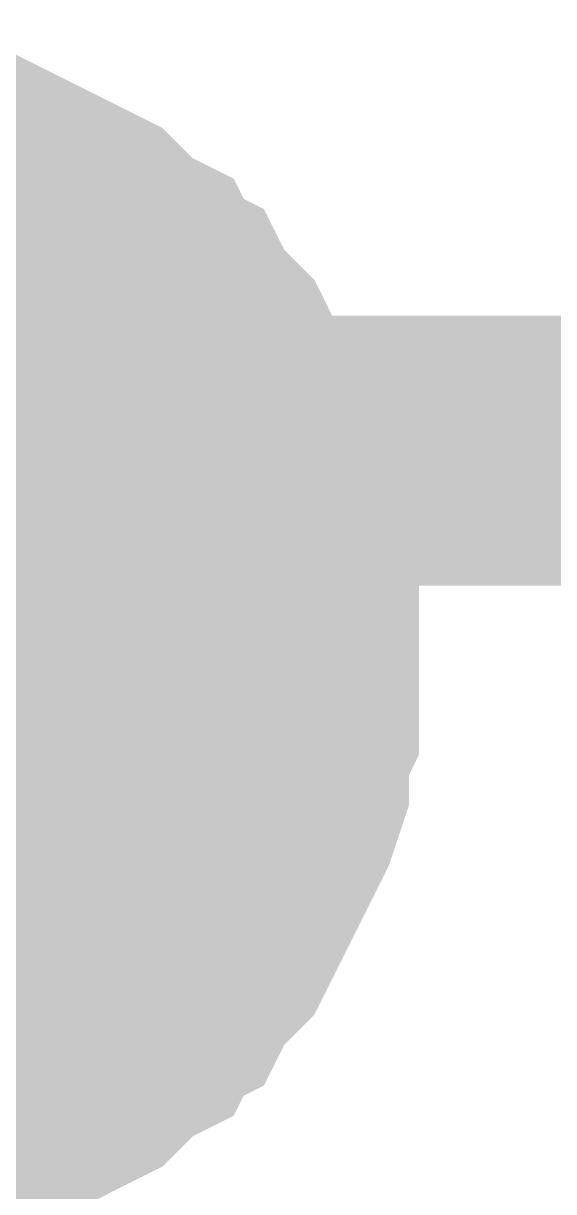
# Model space of a CAD drawing. Header units: millimetres. Extents: x 0 to 800, y 0 to 567.
# Drawn here: x 189.398 to 189.987, y 518.593 to 519.891 of the extents above; entities that cross this region are included whole.
import ezdxf

# ---------------------------------------------------------------- set-up
doc = ezdxf.new("R2010")
doc.units = ezdxf.units.MM
doc.layers.add('Sheet', color=255, linetype='Continuous')

msp = doc.modelspace()

# ---------------------------------------------------------------- linework, layer by layer
at = {"layer": 'Sheet'}
for points, const_width in [([(189.2286, 519.741), (189.251, 519.7298), (189.2734, 519.7298), (189.2958, 519.7298), (189.3294, 519.7186), (189.3518, 519.7074), (189.3742, 519.6962), (189.3966, 519.685), (189.419, 519.6738), (189.4414, 519.6626), (189.4638, 519.6514), (189.475, 519.6402), (189.4974, 519.6178), (189.5198, 519.6066), (189.531, 519.5842), (189.5534, 519.573), (189.5646, 519.5506), (189.587, 519.5282), (189.5982, 519.517), (189.6094, 519.4946), (189.6206, 519.4722), (189.6318, 519.4498), (189.643, 519.4274), (189.6542, 519.405), (189.6654, 519.3826), (189.6766, 519.349), (189.6766, 519.3266), (189.6766, 519.3042), (189.6878, 519.2818), (189.6878, 519.2482), (189.6878, 519.2258)], 0.2997), ([(189.2286, 519.741), (189.251, 519.7298), (189.2734, 519.7298), (189.2958, 519.7298), (189.3294, 519.7186), (189.3518, 519.7074), (189.3742, 519.6962), (189.3966, 519.685), (189.419, 519.6738), (189.4414, 519.6626), (189.4638, 519.6514), (189.475, 519.6402), (189.4974, 519.6178), (189.5198, 519.6066), (189.531, 519.5842), (189.5534, 519.573), (189.5646, 519.5506), (189.587, 519.5282), (189.5982, 519.517), (189.6094, 519.4946), (189.6206, 519.4722), (189.6318, 519.4498), (189.643, 519.4274), (189.6542, 519.405), (189.6654, 519.3826), (189.6766, 519.349), (189.6766, 519.3266), (189.6766, 519.3042), (189.6878, 519.2818), (189.6878, 519.2482), (189.6878, 519.2258)], 0.2997), ([(189.2286, 519.741), (189.251, 519.7298), (189.2734, 519.7298), (189.2958, 519.7298), (189.3294, 519.7186), (189.3518, 519.7074), (189.3742, 519.6962), (189.3966, 519.685), (189.419, 519.6738), (189.4414, 519.6626), (189.4638, 519.6514), (189.475, 519.6402), (189.4974, 519.6178), (189.5198, 519.6066), (189.531, 519.5842), (189.5534, 519.573), (189.5646, 519.5506), (189.587, 519.5282), (189.5982, 519.517), (189.6094, 519.4946), (189.6206, 519.4722), (189.6318, 519.4498), (189.643, 519.4274), (189.6542, 519.405), (189.6654, 519.3826), (189.6766, 519.349), (189.6766, 519.3266), (189.6766, 519.3042), (189.6878, 519.2818), (189.6878, 519.2482), (189.6878, 519.2258)], 0.2997), ([(189.2286, 519.741), (189.251, 519.7298), (189.2734, 519.7298), (189.2958, 519.7298), (189.3294, 519.7186), (189.3518, 519.7074), (189.3742, 519.6962), (189.3966, 519.685), (189.419, 519.6738), (189.4414, 519.6626), (189.4638, 519.6514), (189.475, 519.6402), (189.4974, 519.6178), (189.5198, 519.6066), (189.531, 519.5842), (189.5534, 519.573), (189.5646, 519.5506), (189.587, 519.5282), (189.5982, 519.517), (189.6094, 519.4946), (189.6206, 519.4722), (189.6318, 519.4498), (189.643, 519.4274), (189.6542, 519.405), (189.6654, 519.3826), (189.6766, 519.349), (189.6766, 519.3266), (189.6766, 519.3042), (189.6878, 519.2818), (189.6878, 519.2482), (189.6878, 519.2258)], 0.2997), ([(189.2286, 519.7298), (189.251, 519.7186), (189.2846, 519.7074), (189.307, 519.6962), (189.3294, 519.685), (189.3518, 519.6738), (189.363, 519.6626), (189.3854, 519.6514), (189.4078, 519.6402), (189.4302, 519.6178), (189.4414, 519.6066), (189.4638, 519.5842), (189.475, 519.573), (189.4974, 519.5506), (189.5086, 519.5282), (189.5198, 519.517), (189.5422, 519.4946), (189.5534, 519.4722), (189.5646, 519.4498), (189.5646, 519.4274), (189.5758, 519.405), (189.587, 519.3826), (189.5982, 519.349), (189.5982, 519.3266), (189.5982, 519.3042), (189.6094, 519.2818), (189.6094, 519.2482), (189.6094, 519.2258)], 0.2997), ([(189.2286, 519.7298), (189.251, 519.7186), (189.2846, 519.7074), (189.307, 519.6962), (189.3294, 519.685), (189.3518, 519.6738), (189.363, 519.6626), (189.3854, 519.6514), (189.4078, 519.6402), (189.4302, 519.6178), (189.4414, 519.6066), (189.4638, 519.5842), (189.475, 519.573), (189.4974, 519.5506), (189.5086, 519.5282), (189.5198, 519.517), (189.5422, 519.4946), (189.5534, 519.4722), (189.5646, 519.4498), (189.5646, 519.4274), (189.5758, 519.405), (189.587, 519.3826), (189.5982, 519.349), (189.5982, 519.3266), (189.5982, 519.3042), (189.6094, 519.2818), (189.6094, 519.2482), (189.6094, 519.2258)], 0.2997), ([(189.2286, 519.7298), (189.251, 519.7186), (189.2846, 519.7074), (189.307, 519.6962), (189.3294, 519.685), (189.3518, 519.6738), (189.363, 519.6626), (189.3854, 519.6514), (189.4078, 519.6402), (189.4302, 519.6178), (189.4414, 519.6066), (189.4638, 519.5842), (189.475, 519.573), (189.4974, 519.5506), (189.5086, 519.5282), (189.5198, 519.517), (189.5422, 519.4946), (189.5534, 519.4722), (189.5646, 519.4498), (189.5646, 519.4274), (189.5758, 519.405), (189.587, 519.3826), (189.5982, 519.349), (189.5982, 519.3266), (189.5982, 519.3042), (189.6094, 519.2818), (189.6094, 519.2482), (189.6094, 519.2258)], 0.2997), ([(189.2286, 519.7298), (189.251, 519.7186), (189.2846, 519.7074), (189.307, 519.6962), (189.3294, 519.685), (189.3518, 519.6738), (189.363, 519.6626), (189.3854, 519.6514), (189.4078, 519.6402), (189.4302, 519.6178), (189.4414, 519.6066), (189.4638, 519.5842), (189.475, 519.573), (189.4974, 519.5506), (189.5086, 519.5282), (189.5198, 519.517), (189.5422, 519.4946), (189.5534, 519.4722), (189.5646, 519.4498), (189.5646, 519.4274), (189.5758, 519.405), (189.587, 519.3826), (189.5982, 519.349), (189.5982, 519.3266), (189.5982, 519.3042), (189.6094, 519.2818), (189.6094, 519.2482), (189.6094, 519.2258)], 0.2997), ([(189.2286, 519.6738), (189.251, 519.6626), (189.2734, 519.6626), (189.2958, 519.6626), (189.3294, 519.6514), (189.3518, 519.6402), (189.3742, 519.629), (189.3966, 519.629), (189.419, 519.6178), (189.4414, 519.6066), (189.4638, 519.5842), (189.475, 519.573), (189.4974, 519.5618), (189.5198, 519.5394), (189.531, 519.5282), (189.5534, 519.5058), (189.5646, 519.4946), (189.587, 519.4722), (189.5982, 519.4498), (189.6094, 519.4274), (189.6206, 519.4162), (189.6318, 519.3938), (189.643, 519.3714), (189.6542, 519.349), (189.6654, 519.3154), (189.6766, 519.293), (189.6766, 519.2706), (189.6766, 519.2482), (189.6878, 519.2258), (189.6878, 519.1922), (189.6878, 519.1698)], 0.2997), ([(189.2286, 519.6738), (189.251, 519.6626), (189.2734, 519.6626), (189.2958, 519.6626), (189.3294, 519.6514), (189.3518, 519.6402), (189.3742, 519.629), (189.3966, 519.629), (189.419, 519.6178), (189.4414, 519.6066), (189.4638, 519.5842), (189.475, 519.573), (189.4974, 519.5618), (189.5198, 519.5394), (189.531, 519.5282), (189.5534, 519.5058), (189.5646, 519.4946), (189.587, 519.4722), (189.5982, 519.4498), (189.6094, 519.4274), (189.6206, 519.4162), (189.6318, 519.3938), (189.643, 519.3714), (189.6542, 519.349), (189.6654, 519.3154), (189.6766, 519.293), (189.6766, 519.2706), (189.6766, 519.2482), (189.6878, 519.2258), (189.6878, 519.1922), (189.6878, 519.1698)], 0.2997), ([(189.2286, 519.6738), (189.251, 519.6626), (189.2734, 519.6626), (189.2958, 519.6626), (189.3294, 519.6514), (189.3518, 519.6402), (189.3742, 519.629), (189.3966, 519.629), (189.419, 519.6178), (189.4414, 519.6066), (189.4638, 519.5842), (189.475, 519.573), (189.4974, 519.5618), (189.5198, 519.5394), (189.531, 519.5282), (189.5534, 519.5058), (189.5646, 519.4946), (189.587, 519.4722), (189.5982, 519.4498), (189.6094, 519.4274), (189.6206, 519.4162), (189.6318, 519.3938), (189.643, 519.3714), (189.6542, 519.349), (189.6654, 519.3154), (189.6766, 519.293), (189.6766, 519.2706), (189.6766, 519.2482), (189.6878, 519.2258), (189.6878, 519.1922), (189.6878, 519.1698)], 0.2997), ([(189.2286, 519.6738), (189.251, 519.6626), (189.2734, 519.6626), (189.2958, 519.6626), (189.3294, 519.6514), (189.3518, 519.6402), (189.3742, 519.629), (189.3966, 519.629), (189.419, 519.6178), (189.4414, 519.6066), (189.4638, 519.5842), (189.475, 519.573), (189.4974, 519.5618), (189.5198, 519.5394), (189.531, 519.5282), (189.5534, 519.5058), (189.5646, 519.4946), (189.587, 519.4722), (189.5982, 519.4498), (189.6094, 519.4274), (189.6206, 519.4162), (189.6318, 519.3938), (189.643, 519.3714), (189.6542, 519.349), (189.6654, 519.3154), (189.6766, 519.293), (189.6766, 519.2706), (189.6766, 519.2482), (189.6878, 519.2258), (189.6878, 519.1922), (189.6878, 519.1698)], 0.2997), ([(189.3294, 519.7186), (189.3518, 519.7074), (189.3742, 519.6962), (189.3966, 519.685), (189.419, 519.6738), (189.4414, 519.6626), (189.4638, 519.6514), (189.475, 519.6402), (189.4974, 519.6178), (189.5198, 519.6066), (189.531, 519.5842), (189.5534, 519.573), (189.5646, 519.5506), (189.587, 519.5282), (189.5982, 519.517), (189.6094, 519.4946), (189.6206, 519.4722), (189.6318, 519.4498), (189.643, 519.4274), (189.6542, 519.405), (189.6654, 519.3826), (189.6766, 519.349), (189.6766, 519.3266), (189.6766, 519.3042), (189.6878, 519.2818), (189.6878, 519.2482), (189.6878, 519.2258)], 0.0991), ([(189.3294, 519.7186), (189.3518, 519.7074), (189.3742, 519.6962), (189.3966, 519.685), (189.419, 519.6738), (189.4414, 519.6626), (189.4638, 519.6514), (189.475, 519.6402), (189.4974, 519.6178), (189.5198, 519.6066), (189.531, 519.5842), (189.5534, 519.573), (189.5646, 519.5506), (189.587, 519.5282), (189.5982, 519.517), (189.6094, 519.4946), (189.6206, 519.4722), (189.6318, 519.4498), (189.643, 519.4274), (189.6542, 519.405), (189.6654, 519.3826), (189.6766, 519.349), (189.6766, 519.3266), (189.6766, 519.3042), (189.6878, 519.2818), (189.6878, 519.2482), (189.6878, 519.2258)], 0.0991), ([(189.3294, 519.7186), (189.3518, 519.7074), (189.3742, 519.6962), (189.3966, 519.685), (189.419, 519.6738), (189.4414, 519.6626), (189.4638, 519.6514), (189.475, 519.6402), (189.4974, 519.6178), (189.5198, 519.6066), (189.531, 519.5842), (189.5534, 519.573), (189.5646, 519.5506), (189.587, 519.5282), (189.5982, 519.517), (189.6094, 519.4946), (189.6206, 519.4722), (189.6318, 519.4498), (189.643, 519.4274), (189.6542, 519.405), (189.6654, 519.3826), (189.6766, 519.349), (189.6766, 519.3266), (189.6766, 519.3042), (189.6878, 519.2818), (189.6878, 519.2482), (189.6878, 519.2258)], 0.0991), ([(189.3294, 519.7186), (189.3518, 519.7074), (189.3742, 519.6962), (189.3966, 519.685), (189.419, 519.6738), (189.4414, 519.6626), (189.4638, 519.6514), (189.475, 519.6402), (189.4974, 519.6178), (189.5198, 519.6066), (189.531, 519.5842), (189.5534, 519.573), (189.5646, 519.5506), (189.587, 519.5282), (189.5982, 519.517), (189.6094, 519.4946), (189.6206, 519.4722), (189.6318, 519.4498), (189.643, 519.4274), (189.6542, 519.405), (189.6654, 519.3826), (189.6766, 519.349), (189.6766, 519.3266), (189.6766, 519.3042), (189.6878, 519.2818), (189.6878, 519.2482), (189.6878, 519.2258)], 0.0991), ([(189.3294, 519.685), (189.3518, 519.6738), (189.363, 519.6626), (189.3854, 519.6514), (189.4078, 519.6402), (189.4302, 519.6178), (189.4414, 519.6066), (189.4638, 519.5842), (189.475, 519.573), (189.4974, 519.5506), (189.5086, 519.5282), (189.5198, 519.517), (189.5422, 519.4946), (189.5534, 519.4722), (189.5646, 519.4498), (189.5646, 519.4274), (189.5758, 519.405), (189.587, 519.3826), (189.5982, 519.349), (189.5982, 519.3266), (189.5982, 519.3042), (189.6094, 519.2818), (189.6094, 519.2482), (189.6094, 519.2258)], 0.0991), ([(189.3294, 519.685), (189.3518, 519.6738), (189.363, 519.6626), (189.3854, 519.6514), (189.4078, 519.6402), (189.4302, 519.6178), (189.4414, 519.6066), (189.4638, 519.5842), (189.475, 519.573), (189.4974, 519.5506), (189.5086, 519.5282), (189.5198, 519.517), (189.5422, 519.4946), (189.5534, 519.4722), (189.5646, 519.4498), (189.5646, 519.4274), (189.5758, 519.405), (189.587, 519.3826), (189.5982, 519.349), (189.5982, 519.3266), (189.5982, 519.3042), (189.6094, 519.2818), (189.6094, 519.2482), (189.6094, 519.2258)], 0.0991), ([(189.3294, 519.685), (189.3518, 519.6738), (189.363, 519.6626), (189.3854, 519.6514), (189.4078, 519.6402), (189.4302, 519.6178), (189.4414, 519.6066), (189.4638, 519.5842), (189.475, 519.573), (189.4974, 519.5506), (189.5086, 519.5282), (189.5198, 519.517), (189.5422, 519.4946), (189.5534, 519.4722), (189.5646, 519.4498), (189.5646, 519.4274), (189.5758, 519.405), (189.587, 519.3826), (189.5982, 519.349), (189.5982, 519.3266), (189.5982, 519.3042), (189.6094, 519.2818), (189.6094, 519.2482), (189.6094, 519.2258)], 0.0991), ([(189.3294, 519.685), (189.3518, 519.6738), (189.363, 519.6626), (189.3854, 519.6514), (189.4078, 519.6402), (189.4302, 519.6178), (189.4414, 519.6066), (189.4638, 519.5842), (189.475, 519.573), (189.4974, 519.5506), (189.5086, 519.5282), (189.5198, 519.517), (189.5422, 519.4946), (189.5534, 519.4722), (189.5646, 519.4498), (189.5646, 519.4274), (189.5758, 519.405), (189.587, 519.3826), (189.5982, 519.349), (189.5982, 519.3266), (189.5982, 519.3042), (189.6094, 519.2818), (189.6094, 519.2482), (189.6094, 519.2258)], 0.0991), ([(189.3294, 519.6514), (189.3518, 519.6402), (189.3742, 519.629), (189.3966, 519.629), (189.419, 519.6178), (189.4414, 519.6066), (189.4638, 519.5842), (189.475, 519.573), (189.4974, 519.5618), (189.5198, 519.5394), (189.531, 519.5282), (189.5534, 519.5058), (189.5646, 519.4946), (189.587, 519.4722), (189.5982, 519.4498), (189.6094, 519.4274), (189.6206, 519.4162), (189.6318, 519.3938), (189.643, 519.3714), (189.6542, 519.349), (189.6654, 519.3154), (189.6766, 519.293), (189.6766, 519.2706), (189.6766, 519.2482), (189.6878, 519.2258), (189.6878, 519.1922), (189.6878, 519.1698)], 0.0991), ([(189.3294, 519.6514), (189.3518, 519.6402), (189.3742, 519.629), (189.3966, 519.629), (189.419, 519.6178), (189.4414, 519.6066), (189.4638, 519.5842), (189.475, 519.573), (189.4974, 519.5618), (189.5198, 519.5394), (189.531, 519.5282), (189.5534, 519.5058), (189.5646, 519.4946), (189.587, 519.4722), (189.5982, 519.4498), (189.6094, 519.4274), (189.6206, 519.4162), (189.6318, 519.3938), (189.643, 519.3714), (189.6542, 519.349), (189.6654, 519.3154), (189.6766, 519.293), (189.6766, 519.2706), (189.6766, 519.2482), (189.6878, 519.2258), (189.6878, 519.1922), (189.6878, 519.1698)], 0.0991), ([(189.3294, 519.6514), (189.3518, 519.6402), (189.3742, 519.629), (189.3966, 519.629), (189.419, 519.6178), (189.4414, 519.6066), (189.4638, 519.5842), (189.475, 519.573), (189.4974, 519.5618), (189.5198, 519.5394), (189.531, 519.5282), (189.5534, 519.5058), (189.5646, 519.4946), (189.587, 519.4722), (189.5982, 519.4498), (189.6094, 519.4274), (189.6206, 519.4162), (189.6318, 519.3938), (189.643, 519.3714), (189.6542, 519.349), (189.6654, 519.3154), (189.6766, 519.293), (189.6766, 519.2706), (189.6766, 519.2482), (189.6878, 519.2258), (189.6878, 519.1922), (189.6878, 519.1698)], 0.0991), ([(189.3294, 519.6514), (189.3518, 519.6402), (189.3742, 519.629), (189.3966, 519.629), (189.419, 519.6178), (189.4414, 519.6066), (189.4638, 519.5842), (189.475, 519.573), (189.4974, 519.5618), (189.5198, 519.5394), (189.531, 519.5282), (189.5534, 519.5058), (189.5646, 519.4946), (189.587, 519.4722), (189.5982, 519.4498), (189.6094, 519.4274), (189.6206, 519.4162), (189.6318, 519.3938), (189.643, 519.3714), (189.6542, 519.349), (189.6654, 519.3154), (189.6766, 519.293), (189.6766, 519.2706), (189.6766, 519.2482), (189.6878, 519.2258), (189.6878, 519.1922), (189.6878, 519.1698)], 0.0991), ([(206.3864, 519.3826), (201.9401, 519.3826), (201.9401, 519.4162), (189.1726, 519.4162), (189.1726, 519.2258), (189.1726, 519.1698)], 0.2997), ([(189.6878, 519.2258), (189.6878, 519.2034), (189.6878, 519.1698), (189.6766, 519.1474), (189.6766, 519.125), (189.6766, 519.1026), (189.6654, 519.0802), (189.6542, 519.0466), (189.643, 519.0242), (189.6318, 519.0018), (189.6206, 518.9794), (189.6094, 518.9682), (189.5982, 518.9458), (189.587, 518.9234), (189.5646, 518.901), (189.5534, 518.8898), (189.531, 518.8674), (189.5198, 518.8562), (189.4974, 518.8338), (189.475, 518.8226), (189.4638, 518.8114), (189.4414, 518.789), (189.419, 518.7778), (189.3966, 518.7666), (189.3742, 518.7666), (189.3518, 518.7554), (189.3294, 518.7442), (189.2958, 518.733), (189.2734, 518.733), (189.251, 518.733), (189.2286, 518.7218)], 0.2997), ([(189.6878, 519.2258), (189.6878, 519.2034), (189.6878, 519.1698), (189.6766, 519.1474), (189.6766, 519.125), (189.6766, 519.1026), (189.6654, 519.0802), (189.6542, 519.0466), (189.643, 519.0242), (189.6318, 519.0018), (189.6206, 518.9794), (189.6094, 518.9682), (189.5982, 518.9458), (189.587, 518.9234), (189.5646, 518.901), (189.5534, 518.8898), (189.531, 518.8674), (189.5198, 518.8562), (189.4974, 518.8338), (189.475, 518.8226), (189.4638, 518.8114), (189.4414, 518.789), (189.419, 518.7778), (189.3966, 518.7666), (189.3742, 518.7666), (189.3518, 518.7554), (189.3294, 518.7442), (189.2958, 518.733), (189.2734, 518.733), (189.251, 518.733), (189.2286, 518.7218)], 0.2997), ([(189.6094, 519.2258), (189.6094, 519.2034), (189.6094, 519.1698), (189.5982, 519.1474), (189.5982, 519.125), (189.5982, 519.1026), (189.587, 519.0802), (189.5758, 519.0466), (189.5646, 519.0242), (189.5646, 519.0018), (189.5534, 518.9794), (189.5422, 518.9682), (189.5198, 518.9458), (189.5086, 518.9234), (189.4974, 518.901), (189.475, 518.8898), (189.4638, 518.8674), (189.4414, 518.8562), (189.4302, 518.8338), (189.4078, 518.8226), (189.3854, 518.8114), (189.363, 518.789), (189.3518, 518.7778), (189.3294, 518.7666), (189.307, 518.7666), (189.2846, 518.7554), (189.251, 518.7442), (189.2286, 518.733)], 0.2997), ([(189.6094, 519.2258), (189.6094, 519.2034), (189.6094, 519.1698), (189.5982, 519.1474), (189.5982, 519.125), (189.5982, 519.1026), (189.587, 519.0802), (189.5758, 519.0466), (189.5646, 519.0242), (189.5646, 519.0018), (189.5534, 518.9794), (189.5422, 518.9682), (189.5198, 518.9458), (189.5086, 518.9234), (189.4974, 518.901), (189.475, 518.8898), (189.4638, 518.8674), (189.4414, 518.8562), (189.4302, 518.8338), (189.4078, 518.8226), (189.3854, 518.8114), (189.363, 518.789), (189.3518, 518.7778), (189.3294, 518.7666), (189.307, 518.7666), (189.2846, 518.7554), (189.251, 518.7442), (189.2286, 518.733)], 0.2997), ([(189.6878, 519.2258), (189.6878, 519.2034), (189.6878, 519.1698), (189.6766, 519.1474), (189.6766, 519.125), (189.6766, 519.1026), (189.6654, 519.0802), (189.6542, 519.0466), (189.643, 519.0242), (189.6318, 519.0018), (189.6206, 518.9794), (189.6094, 518.9682), (189.5982, 518.9458), (189.587, 518.9234), (189.5646, 518.901), (189.5534, 518.8898), (189.531, 518.8674), (189.5198, 518.8562), (189.4974, 518.8338), (189.475, 518.8226), (189.4638, 518.8114), (189.4414, 518.789), (189.419, 518.7778), (189.3966, 518.7666), (189.3742, 518.7666), (189.3518, 518.7554), (189.3294, 518.7442), (189.2958, 518.733), (189.2734, 518.733), (189.251, 518.733), (189.2286, 518.7218)], 0.2997), ([(189.6878, 519.2258), (189.6878, 519.2034), (189.6878, 519.1698), (189.6766, 519.1474), (189.6766, 519.125), (189.6766, 519.1026), (189.6654, 519.0802), (189.6542, 519.0466), (189.643, 519.0242), (189.6318, 519.0018), (189.6206, 518.9794), (189.6094, 518.9682), (189.5982, 518.9458), (189.587, 518.9234), (189.5646, 518.901), (189.5534, 518.8898), (189.531, 518.8674), (189.5198, 518.8562), (189.4974, 518.8338), (189.475, 518.8226), (189.4638, 518.8114), (189.4414, 518.789), (189.419, 518.7778), (189.3966, 518.7666), (189.3742, 518.7666), (189.3518, 518.7554), (189.3294, 518.7442), (189.2958, 518.733), (189.2734, 518.733), (189.251, 518.733), (189.2286, 518.7218)], 0.2997), ([(189.6094, 519.2258), (189.6094, 519.2034), (189.6094, 519.1698), (189.5982, 519.1474), (189.5982, 519.125), (189.5982, 519.1026), (189.587, 519.0802), (189.5758, 519.0466), (189.5646, 519.0242), (189.5646, 519.0018), (189.5534, 518.9794), (189.5422, 518.9682), (189.5198, 518.9458), (189.5086, 518.9234), (189.4974, 518.901), (189.475, 518.8898), (189.4638, 518.8674), (189.4414, 518.8562), (189.4302, 518.8338), (189.4078, 518.8226), (189.3854, 518.8114), (189.363, 518.789), (189.3518, 518.7778), (189.3294, 518.7666), (189.307, 518.7666), (189.2846, 518.7554), (189.251, 518.7442), (189.2286, 518.733)], 0.2997), ([(189.6094, 519.2258), (189.6094, 519.2034), (189.6094, 519.1698), (189.5982, 519.1474), (189.5982, 519.125), (189.5982, 519.1026), (189.587, 519.0802), (189.5758, 519.0466), (189.5646, 519.0242), (189.5646, 519.0018), (189.5534, 518.9794), (189.5422, 518.9682), (189.5198, 518.9458), (189.5086, 518.9234), (189.4974, 518.901), (189.475, 518.8898), (189.4638, 518.8674), (189.4414, 518.8562), (189.4302, 518.8338), (189.4078, 518.8226), (189.3854, 518.8114), (189.363, 518.789), (189.3518, 518.7778), (189.3294, 518.7666), (189.307, 518.7666), (189.2846, 518.7554), (189.251, 518.7442), (189.2286, 518.733)], 0.2997), ([(189.6094, 519.2258), (189.6094, 519.2258), (189.6094, 519.2258), (189.6094, 519.2258), (189.6094, 519.2258), (189.6094, 519.2258), (189.6094, 519.2258), (189.6094, 519.2258), (189.6094, 519.2258), (189.6094, 519.2258), (189.6094, 519.2258), (189.6094, 519.2258), (189.6094, 519.2258), (189.6094, 519.2258), (189.6094, 519.2258), (189.6094, 519.2258), (189.6094, 519.2258), (189.6094, 519.2258), (189.6094, 519.2258), (189.6094, 519.2258), (189.6094, 519.2258), (189.6094, 519.2258), (189.6094, 519.2258), (189.6094, 519.2258), (189.6094, 519.2258), (189.6094, 519.2258), (189.6094, 519.2258), (189.6094, 519.2258), (189.6094, 519.2258), (189.6094, 519.2258), (189.6094, 519.2258), (189.6094, 519.2258), (189.6094, 519.2258)], 0.2997), ([(189.6094, 519.2258), (189.6094, 519.2258)], 0.2997), ([(189.6094, 519.2258), (189.6094, 519.2258), (189.6094, 519.2258), (189.6094, 519.2258), (189.6094, 519.2258), (189.6094, 519.2258), (189.6094, 519.2258), (189.6094, 519.2258), (189.6094, 519.2258), (189.6094, 519.2258), (189.6094, 519.2258), (189.6094, 519.2258), (189.6094, 519.2258), (189.6094, 519.2258), (189.6094, 519.2258), (189.6094, 519.2258), (189.6094, 519.2258), (189.6094, 519.2258), (189.6094, 519.2258), (189.6094, 519.2258), (189.6094, 519.2258), (189.6094, 519.2258), (189.6094, 519.2258), (189.6094, 519.2258), (189.6094, 519.2258), (189.6094, 519.2258), (189.6094, 519.2258), (189.6094, 519.2258), (189.6094, 519.2258), (189.6094, 519.2258), (189.6094, 519.2258), (189.6094, 519.2258), (189.6094, 519.2258)], 0.2997), ([(189.6094, 519.2258), (189.6094, 519.2258)], 0.2997), ([(189.6094, 519.2258), (189.6094, 519.2258), (189.6094, 519.2258), (189.6094, 519.2258), (189.6094, 519.2258), (189.6094, 519.2258), (189.6094, 519.2258), (189.6094, 519.2258), (189.6094, 519.2258), (189.6094, 519.2258), (189.6094, 519.2258), (189.6094, 519.2258), (189.6094, 519.2258), (189.6094, 519.2258), (189.6094, 519.2258), (189.6094, 519.2258), (189.6094, 519.2258), (189.6094, 519.2258), (189.6094, 519.2258), (189.6094, 519.2258), (189.6094, 519.2258), (189.6094, 519.2258), (189.6094, 519.2258), (189.6094, 519.2258), (189.6094, 519.2258), (189.6094, 519.2258), (189.6094, 519.2258), (189.6094, 519.2258), (189.6094, 519.2258), (189.6094, 519.2258), (189.6094, 519.2258), (189.6094, 519.2258), (189.6094, 519.2258)], 0.2997), ([(189.6094, 519.2258), (189.6094, 519.2258)], 0.2997), ([(189.6094, 519.2258), (189.6094, 519.2258), (189.6094, 519.2258), (189.6094, 519.2258), (189.6094, 519.2258), (189.6094, 519.2258), (189.6094, 519.2258), (189.6094, 519.2258), (189.6094, 519.2258), (189.6094, 519.2258), (189.6094, 519.2258), (189.6094, 519.2258), (189.6094, 519.2258), (189.6094, 519.2258), (189.6094, 519.2258), (189.6094, 519.2258), (189.6094, 519.2258), (189.6094, 519.2258), (189.6094, 519.2258), (189.6094, 519.2258), (189.6094, 519.2258), (189.6094, 519.2258), (189.6094, 519.2258), (189.6094, 519.2258), (189.6094, 519.2258), (189.6094, 519.2258), (189.6094, 519.2258), (189.6094, 519.2258), (189.6094, 519.2258), (189.6094, 519.2258), (189.6094, 519.2258), (189.6094, 519.2258), (189.6094, 519.2258)], 0.2997), ([(189.6094, 519.2258), (189.6094, 519.2258)], 0.2997), ([(189.6878, 519.2258), (189.6878, 519.2258), (189.6878, 519.2258), (189.6878, 519.2258), (189.6878, 519.2258), (189.6878, 519.2258), (189.6878, 519.2258), (189.6878, 519.2258), (189.6878, 519.2258), (189.6878, 519.2258), (189.6878, 519.2258), (189.6878, 519.2258), (189.6878, 519.2258), (189.6878, 519.2258), (189.6878, 519.2258), (189.6878, 519.2258), (189.6878, 519.2258), (189.6878, 519.2258), (189.6878, 519.2258), (189.6878, 519.2258), (189.6878, 519.2258), (189.6878, 519.2258), (189.6878, 519.2258), (189.6878, 519.2258), (189.6878, 519.2258), (189.6878, 519.2258), (189.6878, 519.2258), (189.6878, 519.2258), (189.6878, 519.2258), (189.6878, 519.2258), (189.6878, 519.2258), (189.6878, 519.2258), (189.6878, 519.2258)], 0.2997), ([(189.6878, 519.2258), (189.6878, 519.2258)], 0.2997), ([(189.6878, 519.2258), (189.6878, 519.2258), (189.6878, 519.2258), (189.6878, 519.2258), (189.6878, 519.2258), (189.6878, 519.2258), (189.6878, 519.2258), (189.6878, 519.2258), (189.6878, 519.2258), (189.6878, 519.2258), (189.6878, 519.2258), (189.6878, 519.2258), (189.6878, 519.2258), (189.6878, 519.2258), (189.6878, 519.2258), (189.6878, 519.2258), (189.6878, 519.2258), (189.6878, 519.2258), (189.6878, 519.2258), (189.6878, 519.2258), (189.6878, 519.2258), (189.6878, 519.2258), (189.6878, 519.2258), (189.6878, 519.2258), (189.6878, 519.2258), (189.6878, 519.2258), (189.6878, 519.2258), (189.6878, 519.2258), (189.6878, 519.2258), (189.6878, 519.2258), (189.6878, 519.2258), (189.6878, 519.2258), (189.6878, 519.2258)], 0.2997), ([(189.6878, 519.2258), (189.6878, 519.2258)], 0.2997), ([(189.6878, 519.2258), (189.6878, 519.2258), (189.6878, 519.2258), (189.6878, 519.2258), (189.6878, 519.2258), (189.6878, 519.2258), (189.6878, 519.2258), (189.6878, 519.2258), (189.6878, 519.2258), (189.6878, 519.2258), (189.6878, 519.2258), (189.6878, 519.2258), (189.6878, 519.2258), (189.6878, 519.2258), (189.6878, 519.2258), (189.6878, 519.2258), (189.6878, 519.2258), (189.6878, 519.2258), (189.6878, 519.2258), (189.6878, 519.2258), (189.6878, 519.2258), (189.6878, 519.2258), (189.6878, 519.2258), (189.6878, 519.2258), (189.6878, 519.2258), (189.6878, 519.2258), (189.6878, 519.2258), (189.6878, 519.2258), (189.6878, 519.2258), (189.6878, 519.2258), (189.6878, 519.2258), (189.6878, 519.2258), (189.6878, 519.2258)], 0.2997), ([(189.6878, 519.2258), (189.6878, 519.2258)], 0.2997), ([(189.6878, 519.2258), (189.6878, 519.2258), (189.6878, 519.2258), (189.6878, 519.2258), (189.6878, 519.2258), (189.6878, 519.2258), (189.6878, 519.2258), (189.6878, 519.2258), (189.6878, 519.2258), (189.6878, 519.2258), (189.6878, 519.2258), (189.6878, 519.2258), (189.6878, 519.2258), (189.6878, 519.2258), (189.6878, 519.2258), (189.6878, 519.2258), (189.6878, 519.2258), (189.6878, 519.2258), (189.6878, 519.2258), (189.6878, 519.2258), (189.6878, 519.2258), (189.6878, 519.2258), (189.6878, 519.2258), (189.6878, 519.2258), (189.6878, 519.2258), (189.6878, 519.2258), (189.6878, 519.2258), (189.6878, 519.2258), (189.6878, 519.2258), (189.6878, 519.2258), (189.6878, 519.2258), (189.6878, 519.2258), (189.6878, 519.2258)], 0.2997), ([(189.6878, 519.2258), (189.6878, 519.2258)], 0.2997), ([(189.6878, 519.1698), (189.6878, 519.1474), (189.6878, 519.1138), (189.6766, 519.0914), (189.6766, 519.069), (189.6766, 519.0466), (189.6654, 519.013), (189.6542, 518.9906), (189.643, 518.9682), (189.6318, 518.9458), (189.6206, 518.9234), (189.6094, 518.901), (189.5982, 518.8786), (189.587, 518.8674), (189.5646, 518.845), (189.5534, 518.8226), (189.531, 518.8114), (189.5198, 518.789), (189.4974, 518.7778), (189.475, 518.7554), (189.4638, 518.7442), (189.4414, 518.733), (189.419, 518.7218), (189.3966, 518.7106), (189.3742, 518.6994), (189.3518, 518.6882), (189.3294, 518.677), (189.2958, 518.6658), (189.2734, 518.6658), (189.251, 518.6658), (189.2286, 518.6546)], 0.2997), ([(189.6878, 519.1698), (189.6878, 519.1474), (189.6878, 519.1138), (189.6766, 519.0914), (189.6766, 519.069), (189.6766, 519.0466), (189.6654, 519.013), (189.6542, 518.9906), (189.643, 518.9682), (189.6318, 518.9458), (189.6206, 518.9234), (189.6094, 518.901), (189.5982, 518.8786), (189.587, 518.8674), (189.5646, 518.845), (189.5534, 518.8226), (189.531, 518.8114), (189.5198, 518.789), (189.4974, 518.7778), (189.475, 518.7554), (189.4638, 518.7442), (189.4414, 518.733), (189.419, 518.7218), (189.3966, 518.7106), (189.3742, 518.6994), (189.3518, 518.6882), (189.3294, 518.677), (189.2958, 518.6658), (189.2734, 518.6658), (189.251, 518.6658), (189.2286, 518.6546)], 0.2997), ([(189.6878, 519.1698), (189.6878, 519.1474), (189.6878, 519.1138), (189.6766, 519.0914), (189.6766, 519.069), (189.6766, 519.0466), (189.6654, 519.013), (189.6542, 518.9906), (189.643, 518.9682), (189.6318, 518.9458), (189.6206, 518.9234), (189.6094, 518.901), (189.5982, 518.8786), (189.587, 518.8674), (189.5646, 518.845), (189.5534, 518.8226), (189.531, 518.8114), (189.5198, 518.789), (189.4974, 518.7778), (189.475, 518.7554), (189.4638, 518.7442), (189.4414, 518.733), (189.419, 518.7218), (189.3966, 518.7106), (189.3742, 518.6994), (189.3518, 518.6882), (189.3294, 518.677), (189.2958, 518.6658), (189.2734, 518.6658), (189.251, 518.6658), (189.2286, 518.6546)], 0.2997), ([(189.6878, 519.1698), (189.6878, 519.1474), (189.6878, 519.1138), (189.6766, 519.0914), (189.6766, 519.069), (189.6766, 519.0466), (189.6654, 519.013), (189.6542, 518.9906), (189.643, 518.9682), (189.6318, 518.9458), (189.6206, 518.9234), (189.6094, 518.901), (189.5982, 518.8786), (189.587, 518.8674), (189.5646, 518.845), (189.5534, 518.8226), (189.531, 518.8114), (189.5198, 518.789), (189.4974, 518.7778), (189.475, 518.7554), (189.4638, 518.7442), (189.4414, 518.733), (189.419, 518.7218), (189.3966, 518.7106), (189.3742, 518.6994), (189.3518, 518.6882), (189.3294, 518.677), (189.2958, 518.6658), (189.2734, 518.6658), (189.251, 518.6658), (189.2286, 518.6546)], 0.2997), ([(189.6878, 519.1698), (189.6878, 519.1698), (189.6878, 519.1698), (189.6878, 519.1698), (189.6878, 519.1698), (189.6878, 519.1698), (189.6878, 519.1698), (189.6878, 519.1698), (189.6878, 519.1698), (189.6878, 519.1698), (189.6878, 519.1698), (189.6878, 519.1698), (189.6878, 519.1698), (189.6878, 519.1698), (189.6878, 519.1698), (189.6878, 519.1698), (189.6878, 519.1698), (189.6878, 519.1698), (189.6878, 519.1698), (189.6878, 519.1698), (189.6878, 519.1698), (189.6878, 519.1698), (189.6878, 519.1698), (189.6878, 519.1698), (189.6878, 519.1698), (189.6878, 519.1698), (189.6878, 519.1698), (189.6878, 519.1698), (189.6878, 519.1698), (189.6878, 519.1698), (189.6878, 519.1698), (189.6878, 519.1698), (189.6878, 519.1698)], 0.2997), ([(189.6878, 519.1698), (189.6878, 519.1698)], 0.2997), ([(189.6878, 519.1698), (189.6878, 519.1698), (189.6878, 519.1698), (189.6878, 519.1698), (189.6878, 519.1698), (189.6878, 519.1698), (189.6878, 519.1698), (189.6878, 519.1698), (189.6878, 519.1698), (189.6878, 519.1698), (189.6878, 519.1698), (189.6878, 519.1698), (189.6878, 519.1698), (189.6878, 519.1698), (189.6878, 519.1698), (189.6878, 519.1698), (189.6878, 519.1698), (189.6878, 519.1698), (189.6878, 519.1698), (189.6878, 519.1698), (189.6878, 519.1698), (189.6878, 519.1698), (189.6878, 519.1698), (189.6878, 519.1698), (189.6878, 519.1698), (189.6878, 519.1698), (189.6878, 519.1698), (189.6878, 519.1698), (189.6878, 519.1698), (189.6878, 519.1698), (189.6878, 519.1698), (189.6878, 519.1698), (189.6878, 519.1698)], 0.2997), ([(189.6878, 519.1698), (189.6878, 519.1698)], 0.2997), ([(189.6878, 519.1698), (189.6878, 519.1698), (189.6878, 519.1698), (189.6878, 519.1698), (189.6878, 519.1698), (189.6878, 519.1698), (189.6878, 519.1698), (189.6878, 519.1698), (189.6878, 519.1698), (189.6878, 519.1698), (189.6878, 519.1698), (189.6878, 519.1698), (189.6878, 519.1698), (189.6878, 519.1698), (189.6878, 519.1698), (189.6878, 519.1698), (189.6878, 519.1698), (189.6878, 519.1698), (189.6878, 519.1698), (189.6878, 519.1698), (189.6878, 519.1698), (189.6878, 519.1698), (189.6878, 519.1698), (189.6878, 519.1698), (189.6878, 519.1698), (189.6878, 519.1698), (189.6878, 519.1698), (189.6878, 519.1698), (189.6878, 519.1698), (189.6878, 519.1698), (189.6878, 519.1698), (189.6878, 519.1698), (189.6878, 519.1698)], 0.2997), ([(189.6878, 519.1698), (189.6878, 519.1698)], 0.2997), ([(189.6878, 519.1698), (189.6878, 519.1698), (189.6878, 519.1698), (189.6878, 519.1698), (189.6878, 519.1698), (189.6878, 519.1698), (189.6878, 519.1698), (189.6878, 519.1698), (189.6878, 519.1698), (189.6878, 519.1698), (189.6878, 519.1698), (189.6878, 519.1698), (189.6878, 519.1698), (189.6878, 519.1698), (189.6878, 519.1698), (189.6878, 519.1698), (189.6878, 519.1698), (189.6878, 519.1698), (189.6878, 519.1698), (189.6878, 519.1698), (189.6878, 519.1698), (189.6878, 519.1698), (189.6878, 519.1698), (189.6878, 519.1698), (189.6878, 519.1698), (189.6878, 519.1698), (189.6878, 519.1698), (189.6878, 519.1698), (189.6878, 519.1698), (189.6878, 519.1698), (189.6878, 519.1698), (189.6878, 519.1698), (189.6878, 519.1698)], 0.2997), ([(189.6878, 519.1698), (189.6878, 519.1698)], 0.2997), ([(189.6878, 519.2258), (189.6878, 519.2034), (189.6878, 519.1698), (189.6766, 519.1474), (189.6766, 519.125), (189.6766, 519.1026), (189.6654, 519.0802), (189.6542, 519.0466), (189.643, 519.0242), (189.6318, 519.0018), (189.6206, 518.9794), (189.6094, 518.9682), (189.5982, 518.9458), (189.587, 518.9234), (189.5646, 518.901), (189.5534, 518.8898), (189.531, 518.8674), (189.5198, 518.8562), (189.4974, 518.8338), (189.475, 518.8226), (189.4638, 518.8114), (189.4414, 518.789), (189.419, 518.7778), (189.3966, 518.7666), (189.3742, 518.7666), (189.3518, 518.7554), (189.3294, 518.7442)], 0.0991), ([(189.6878, 519.2258), (189.6878, 519.2034), (189.6878, 519.1698), (189.6766, 519.1474), (189.6766, 519.125), (189.6766, 519.1026), (189.6654, 519.0802), (189.6542, 519.0466), (189.643, 519.0242), (189.6318, 519.0018), (189.6206, 518.9794), (189.6094, 518.9682), (189.5982, 518.9458), (189.587, 518.9234), (189.5646, 518.901), (189.5534, 518.8898), (189.531, 518.8674), (189.5198, 518.8562), (189.4974, 518.8338), (189.475, 518.8226), (189.4638, 518.8114), (189.4414, 518.789), (189.419, 518.7778), (189.3966, 518.7666), (189.3742, 518.7666), (189.3518, 518.7554), (189.3294, 518.7442)], 0.0991), ([(189.6094, 519.2258), (189.6094, 519.2034), (189.6094, 519.1698), (189.5982, 519.1474), (189.5982, 519.125), (189.5982, 519.1026), (189.587, 519.0802), (189.5758, 519.0466), (189.5646, 519.0242), (189.5646, 519.0018), (189.5534, 518.9794), (189.5422, 518.9682), (189.5198, 518.9458), (189.5086, 518.9234), (189.4974, 518.901), (189.475, 518.8898), (189.4638, 518.8674), (189.4414, 518.8562), (189.4302, 518.8338), (189.4078, 518.8226), (189.3854, 518.8114), (189.363, 518.789), (189.3518, 518.7778), (189.3294, 518.7666)], 0.0991), ([(189.6094, 519.2258), (189.6094, 519.2034), (189.6094, 519.1698), (189.5982, 519.1474), (189.5982, 519.125), (189.5982, 519.1026), (189.587, 519.0802), (189.5758, 519.0466), (189.5646, 519.0242), (189.5646, 519.0018), (189.5534, 518.9794), (189.5422, 518.9682), (189.5198, 518.9458), (189.5086, 518.9234), (189.4974, 518.901), (189.475, 518.8898), (189.4638, 518.8674), (189.4414, 518.8562), (189.4302, 518.8338), (189.4078, 518.8226), (189.3854, 518.8114), (189.363, 518.789), (189.3518, 518.7778), (189.3294, 518.7666)], 0.0991), ([(189.6878, 519.2258), (189.6878, 519.2034), (189.6878, 519.1698), (189.6766, 519.1474), (189.6766, 519.125), (189.6766, 519.1026), (189.6654, 519.0802), (189.6542, 519.0466), (189.643, 519.0242), (189.6318, 519.0018), (189.6206, 518.9794), (189.6094, 518.9682), (189.5982, 518.9458), (189.587, 518.9234), (189.5646, 518.901), (189.5534, 518.8898), (189.531, 518.8674), (189.5198, 518.8562), (189.4974, 518.8338), (189.475, 518.8226), (189.4638, 518.8114), (189.4414, 518.789), (189.419, 518.7778), (189.3966, 518.7666), (189.3742, 518.7666), (189.3518, 518.7554), (189.3294, 518.7442)], 0.0991), ([(189.6878, 519.2258), (189.6878, 519.2034), (189.6878, 519.1698), (189.6766, 519.1474), (189.6766, 519.125), (189.6766, 519.1026), (189.6654, 519.0802), (189.6542, 519.0466), (189.643, 519.0242), (189.6318, 519.0018), (189.6206, 518.9794), (189.6094, 518.9682), (189.5982, 518.9458), (189.587, 518.9234), (189.5646, 518.901), (189.5534, 518.8898), (189.531, 518.8674), (189.5198, 518.8562), (189.4974, 518.8338), (189.475, 518.8226), (189.4638, 518.8114), (189.4414, 518.789), (189.419, 518.7778), (189.3966, 518.7666), (189.3742, 518.7666), (189.3518, 518.7554), (189.3294, 518.7442)], 0.0991), ([(189.6094, 519.2258), (189.6094, 519.2034), (189.6094, 519.1698), (189.5982, 519.1474), (189.5982, 519.125), (189.5982, 519.1026), (189.587, 519.0802), (189.5758, 519.0466), (189.5646, 519.0242), (189.5646, 519.0018), (189.5534, 518.9794), (189.5422, 518.9682), (189.5198, 518.9458), (189.5086, 518.9234), (189.4974, 518.901), (189.475, 518.8898), (189.4638, 518.8674), (189.4414, 518.8562), (189.4302, 518.8338), (189.4078, 518.8226), (189.3854, 518.8114), (189.363, 518.789), (189.3518, 518.7778), (189.3294, 518.7666)], 0.0991), ([(189.6094, 519.2258), (189.6094, 519.2034), (189.6094, 519.1698), (189.5982, 519.1474), (189.5982, 519.125), (189.5982, 519.1026), (189.587, 519.0802), (189.5758, 519.0466), (189.5646, 519.0242), (189.5646, 519.0018), (189.5534, 518.9794), (189.5422, 518.9682), (189.5198, 518.9458), (189.5086, 518.9234), (189.4974, 518.901), (189.475, 518.8898), (189.4638, 518.8674), (189.4414, 518.8562), (189.4302, 518.8338), (189.4078, 518.8226), (189.3854, 518.8114), (189.363, 518.789), (189.3518, 518.7778), (189.3294, 518.7666)], 0.0991), ([(189.6094, 519.2258), (189.6094, 519.2258), (189.6094, 519.2258), (189.6094, 519.2258), (189.6094, 519.2258), (189.6094, 519.2258), (189.6094, 519.2258), (189.6094, 519.2258), (189.6094, 519.2258), (189.6094, 519.2258), (189.6094, 519.2258), (189.6094, 519.2258), (189.6094, 519.2258), (189.6094, 519.2258), (189.6094, 519.2258), (189.6094, 519.2258), (189.6094, 519.2258), (189.6094, 519.2258), (189.6094, 519.2258), (189.6094, 519.2258), (189.6094, 519.2258), (189.6094, 519.2258), (189.6094, 519.2258), (189.6094, 519.2258), (189.6094, 519.2258), (189.6094, 519.2258), (189.6094, 519.2258), (189.6094, 519.2258), (189.6094, 519.2258), (189.6094, 519.2258), (189.6094, 519.2258), (189.6094, 519.2258), (189.6094, 519.2258)], 0.0991), ([(189.6094, 519.2258), (189.6094, 519.2258)], 0.0991), ([(189.6094, 519.2258), (189.6094, 519.2258), (189.6094, 519.2258), (189.6094, 519.2258), (189.6094, 519.2258), (189.6094, 519.2258), (189.6094, 519.2258), (189.6094, 519.2258), (189.6094, 519.2258), (189.6094, 519.2258), (189.6094, 519.2258), (189.6094, 519.2258), (189.6094, 519.2258), (189.6094, 519.2258), (189.6094, 519.2258), (189.6094, 519.2258), (189.6094, 519.2258), (189.6094, 519.2258), (189.6094, 519.2258), (189.6094, 519.2258), (189.6094, 519.2258), (189.6094, 519.2258), (189.6094, 519.2258), (189.6094, 519.2258), (189.6094, 519.2258), (189.6094, 519.2258), (189.6094, 519.2258), (189.6094, 519.2258), (189.6094, 519.2258), (189.6094, 519.2258), (189.6094, 519.2258), (189.6094, 519.2258), (189.6094, 519.2258)], 0.0991), ([(189.6094, 519.2258), (189.6094, 519.2258)], 0.0991), ([(189.6094, 519.2258), (189.6094, 519.2258), (189.6094, 519.2258), (189.6094, 519.2258), (189.6094, 519.2258), (189.6094, 519.2258), (189.6094, 519.2258), (189.6094, 519.2258), (189.6094, 519.2258), (189.6094, 519.2258), (189.6094, 519.2258), (189.6094, 519.2258), (189.6094, 519.2258), (189.6094, 519.2258), (189.6094, 519.2258), (189.6094, 519.2258), (189.6094, 519.2258), (189.6094, 519.2258), (189.6094, 519.2258), (189.6094, 519.2258), (189.6094, 519.2258), (189.6094, 519.2258), (189.6094, 519.2258), (189.6094, 519.2258), (189.6094, 519.2258), (189.6094, 519.2258), (189.6094, 519.2258), (189.6094, 519.2258), (189.6094, 519.2258), (189.6094, 519.2258), (189.6094, 519.2258), (189.6094, 519.2258), (189.6094, 519.2258)], 0.0991), ([(189.6094, 519.2258), (189.6094, 519.2258)], 0.0991), ([(189.6094, 519.2258), (189.6094, 519.2258), (189.6094, 519.2258), (189.6094, 519.2258), (189.6094, 519.2258), (189.6094, 519.2258), (189.6094, 519.2258), (189.6094, 519.2258), (189.6094, 519.2258), (189.6094, 519.2258), (189.6094, 519.2258), (189.6094, 519.2258), (189.6094, 519.2258), (189.6094, 519.2258), (189.6094, 519.2258), (189.6094, 519.2258), (189.6094, 519.2258), (189.6094, 519.2258), (189.6094, 519.2258), (189.6094, 519.2258), (189.6094, 519.2258), (189.6094, 519.2258), (189.6094, 519.2258), (189.6094, 519.2258), (189.6094, 519.2258), (189.6094, 519.2258), (189.6094, 519.2258), (189.6094, 519.2258), (189.6094, 519.2258), (189.6094, 519.2258), (189.6094, 519.2258), (189.6094, 519.2258), (189.6094, 519.2258)], 0.0991), ([(189.6094, 519.2258), (189.6094, 519.2258)], 0.0991), ([(189.6878, 519.2258), (189.6878, 519.2258), (189.6878, 519.2258), (189.6878, 519.2258), (189.6878, 519.2258), (189.6878, 519.2258), (189.6878, 519.2258), (189.6878, 519.2258), (189.6878, 519.2258), (189.6878, 519.2258), (189.6878, 519.2258), (189.6878, 519.2258), (189.6878, 519.2258), (189.6878, 519.2258), (189.6878, 519.2258), (189.6878, 519.2258), (189.6878, 519.2258), (189.6878, 519.2258), (189.6878, 519.2258), (189.6878, 519.2258), (189.6878, 519.2258), (189.6878, 519.2258), (189.6878, 519.2258), (189.6878, 519.2258), (189.6878, 519.2258), (189.6878, 519.2258), (189.6878, 519.2258), (189.6878, 519.2258), (189.6878, 519.2258), (189.6878, 519.2258), (189.6878, 519.2258), (189.6878, 519.2258), (189.6878, 519.2258)], 0.0991), ([(189.6878, 519.2258), (189.6878, 519.2258)], 0.0991), ([(189.6878, 519.2258), (189.6878, 519.2258), (189.6878, 519.2258), (189.6878, 519.2258), (189.6878, 519.2258), (189.6878, 519.2258), (189.6878, 519.2258), (189.6878, 519.2258), (189.6878, 519.2258), (189.6878, 519.2258), (189.6878, 519.2258), (189.6878, 519.2258), (189.6878, 519.2258), (189.6878, 519.2258), (189.6878, 519.2258), (189.6878, 519.2258), (189.6878, 519.2258), (189.6878, 519.2258), (189.6878, 519.2258), (189.6878, 519.2258), (189.6878, 519.2258), (189.6878, 519.2258), (189.6878, 519.2258), (189.6878, 519.2258), (189.6878, 519.2258), (189.6878, 519.2258), (189.6878, 519.2258), (189.6878, 519.2258), (189.6878, 519.2258), (189.6878, 519.2258), (189.6878, 519.2258), (189.6878, 519.2258), (189.6878, 519.2258)], 0.0991), ([(189.6878, 519.2258), (189.6878, 519.2258)], 0.0991), ([(189.6878, 519.2258), (189.6878, 519.2258), (189.6878, 519.2258), (189.6878, 519.2258), (189.6878, 519.2258), (189.6878, 519.2258), (189.6878, 519.2258), (189.6878, 519.2258), (189.6878, 519.2258), (189.6878, 519.2258), (189.6878, 519.2258), (189.6878, 519.2258), (189.6878, 519.2258), (189.6878, 519.2258), (189.6878, 519.2258), (189.6878, 519.2258), (189.6878, 519.2258), (189.6878, 519.2258), (189.6878, 519.2258), (189.6878, 519.2258), (189.6878, 519.2258), (189.6878, 519.2258), (189.6878, 519.2258), (189.6878, 519.2258), (189.6878, 519.2258), (189.6878, 519.2258), (189.6878, 519.2258), (189.6878, 519.2258), (189.6878, 519.2258), (189.6878, 519.2258), (189.6878, 519.2258), (189.6878, 519.2258), (189.6878, 519.2258)], 0.0991), ([(189.6878, 519.2258), (189.6878, 519.2258)], 0.0991), ([(189.6878, 519.2258), (189.6878, 519.2258), (189.6878, 519.2258), (189.6878, 519.2258), (189.6878, 519.2258), (189.6878, 519.2258), (189.6878, 519.2258), (189.6878, 519.2258), (189.6878, 519.2258), (189.6878, 519.2258), (189.6878, 519.2258), (189.6878, 519.2258), (189.6878, 519.2258), (189.6878, 519.2258), (189.6878, 519.2258), (189.6878, 519.2258), (189.6878, 519.2258), (189.6878, 519.2258), (189.6878, 519.2258), (189.6878, 519.2258), (189.6878, 519.2258), (189.6878, 519.2258), (189.6878, 519.2258), (189.6878, 519.2258), (189.6878, 519.2258), (189.6878, 519.2258), (189.6878, 519.2258), (189.6878, 519.2258), (189.6878, 519.2258), (189.6878, 519.2258), (189.6878, 519.2258), (189.6878, 519.2258), (189.6878, 519.2258)], 0.0991), ([(189.6878, 519.2258), (189.6878, 519.2258)], 0.0991), ([(189.6878, 519.1698), (189.6878, 519.1474), (189.6878, 519.1138), (189.6766, 519.0914), (189.6766, 519.069), (189.6766, 519.0466), (189.6654, 519.013), (189.6542, 518.9906), (189.643, 518.9682), (189.6318, 518.9458), (189.6206, 518.9234), (189.6094, 518.901), (189.5982, 518.8786), (189.587, 518.8674), (189.5646, 518.845), (189.5534, 518.8226), (189.531, 518.8114), (189.5198, 518.789), (189.4974, 518.7778), (189.475, 518.7554), (189.4638, 518.7442), (189.4414, 518.733), (189.419, 518.7218), (189.3966, 518.7106), (189.3742, 518.6994), (189.3518, 518.6882), (189.3294, 518.677)], 0.0991), ([(189.6878, 519.1698), (189.6878, 519.1474), (189.6878, 519.1138), (189.6766, 519.0914), (189.6766, 519.069), (189.6766, 519.0466), (189.6654, 519.013), (189.6542, 518.9906), (189.643, 518.9682), (189.6318, 518.9458), (189.6206, 518.9234), (189.6094, 518.901), (189.5982, 518.8786), (189.587, 518.8674), (189.5646, 518.845), (189.5534, 518.8226), (189.531, 518.8114), (189.5198, 518.789), (189.4974, 518.7778), (189.475, 518.7554), (189.4638, 518.7442), (189.4414, 518.733), (189.419, 518.7218), (189.3966, 518.7106), (189.3742, 518.6994), (189.3518, 518.6882), (189.3294, 518.677)], 0.0991), ([(189.6878, 519.1698), (189.6878, 519.1474), (189.6878, 519.1138), (189.6766, 519.0914), (189.6766, 519.069), (189.6766, 519.0466), (189.6654, 519.013), (189.6542, 518.9906), (189.643, 518.9682), (189.6318, 518.9458), (189.6206, 518.9234), (189.6094, 518.901), (189.5982, 518.8786), (189.587, 518.8674), (189.5646, 518.845), (189.5534, 518.8226), (189.531, 518.8114), (189.5198, 518.789), (189.4974, 518.7778), (189.475, 518.7554), (189.4638, 518.7442), (189.4414, 518.733), (189.419, 518.7218), (189.3966, 518.7106), (189.3742, 518.6994), (189.3518, 518.6882), (189.3294, 518.677)], 0.0991), ([(189.6878, 519.1698), (189.6878, 519.1474), (189.6878, 519.1138), (189.6766, 519.0914), (189.6766, 519.069), (189.6766, 519.0466), (189.6654, 519.013), (189.6542, 518.9906), (189.643, 518.9682), (189.6318, 518.9458), (189.6206, 518.9234), (189.6094, 518.901), (189.5982, 518.8786), (189.587, 518.8674), (189.5646, 518.845), (189.5534, 518.8226), (189.531, 518.8114), (189.5198, 518.789), (189.4974, 518.7778), (189.475, 518.7554), (189.4638, 518.7442), (189.4414, 518.733), (189.419, 518.7218), (189.3966, 518.7106), (189.3742, 518.6994), (189.3518, 518.6882), (189.3294, 518.677)], 0.0991), ([(189.6878, 519.1698), (189.6878, 519.1698), (189.6878, 519.1698), (189.6878, 519.1698), (189.6878, 519.1698), (189.6878, 519.1698), (189.6878, 519.1698), (189.6878, 519.1698), (189.6878, 519.1698), (189.6878, 519.1698), (189.6878, 519.1698), (189.6878, 519.1698), (189.6878, 519.1698), (189.6878, 519.1698), (189.6878, 519.1698), (189.6878, 519.1698), (189.6878, 519.1698), (189.6878, 519.1698), (189.6878, 519.1698), (189.6878, 519.1698), (189.6878, 519.1698), (189.6878, 519.1698), (189.6878, 519.1698), (189.6878, 519.1698), (189.6878, 519.1698), (189.6878, 519.1698), (189.6878, 519.1698), (189.6878, 519.1698), (189.6878, 519.1698), (189.6878, 519.1698), (189.6878, 519.1698), (189.6878, 519.1698), (189.6878, 519.1698)], 0.0991), ([(189.6878, 519.1698), (189.6878, 519.1698)], 0.0991), ([(189.6878, 519.1698), (189.6878, 519.1698), (189.6878, 519.1698), (189.6878, 519.1698), (189.6878, 519.1698), (189.6878, 519.1698), (189.6878, 519.1698), (189.6878, 519.1698), (189.6878, 519.1698), (189.6878, 519.1698), (189.6878, 519.1698), (189.6878, 519.1698), (189.6878, 519.1698), (189.6878, 519.1698), (189.6878, 519.1698), (189.6878, 519.1698), (189.6878, 519.1698), (189.6878, 519.1698), (189.6878, 519.1698), (189.6878, 519.1698), (189.6878, 519.1698), (189.6878, 519.1698), (189.6878, 519.1698), (189.6878, 519.1698), (189.6878, 519.1698), (189.6878, 519.1698), (189.6878, 519.1698), (189.6878, 519.1698), (189.6878, 519.1698), (189.6878, 519.1698), (189.6878, 519.1698), (189.6878, 519.1698), (189.6878, 519.1698)], 0.0991), ([(189.6878, 519.1698), (189.6878, 519.1698)], 0.0991), ([(189.6878, 519.1698), (189.6878, 519.1698), (189.6878, 519.1698), (189.6878, 519.1698), (189.6878, 519.1698), (189.6878, 519.1698), (189.6878, 519.1698), (189.6878, 519.1698), (189.6878, 519.1698), (189.6878, 519.1698), (189.6878, 519.1698), (189.6878, 519.1698), (189.6878, 519.1698), (189.6878, 519.1698), (189.6878, 519.1698), (189.6878, 519.1698), (189.6878, 519.1698), (189.6878, 519.1698), (189.6878, 519.1698), (189.6878, 519.1698), (189.6878, 519.1698), (189.6878, 519.1698), (189.6878, 519.1698), (189.6878, 519.1698), (189.6878, 519.1698), (189.6878, 519.1698), (189.6878, 519.1698), (189.6878, 519.1698), (189.6878, 519.1698), (189.6878, 519.1698), (189.6878, 519.1698), (189.6878, 519.1698), (189.6878, 519.1698)], 0.0991), ([(189.6878, 519.1698), (189.6878, 519.1698)], 0.0991), ([(189.6878, 519.1698), (189.6878, 519.1698), (189.6878, 519.1698), (189.6878, 519.1698), (189.6878, 519.1698), (189.6878, 519.1698), (189.6878, 519.1698), (189.6878, 519.1698), (189.6878, 519.1698), (189.6878, 519.1698), (189.6878, 519.1698), (189.6878, 519.1698), (189.6878, 519.1698), (189.6878, 519.1698), (189.6878, 519.1698), (189.6878, 519.1698), (189.6878, 519.1698), (189.6878, 519.1698), (189.6878, 519.1698), (189.6878, 519.1698), (189.6878, 519.1698), (189.6878, 519.1698), (189.6878, 519.1698), (189.6878, 519.1698), (189.6878, 519.1698), (189.6878, 519.1698), (189.6878, 519.1698), (189.6878, 519.1698), (189.6878, 519.1698), (189.6878, 519.1698), (189.6878, 519.1698), (189.6878, 519.1698), (189.6878, 519.1698)], 0.0991), ([(189.6878, 519.1698), (189.6878, 519.1698)], 0.0991)]:
    msp.add_lwpolyline(points, dxfattribs=dict(at, const_width=const_width))
at = {"layer": 'Sheet', "const_width": 0.508}
for points in [[(188.8424, 519.24, 1), (189.3504, 519.24, 1)], [(188.9183, 519.24, 1), (189.4263, 519.24, 1)], [(188.9183, 519.176, 1), (189.4263, 519.176, 1)]]:
    msp.add_lwpolyline(points, format="xyb", close=True, dxfattribs=at)

doc.saveas('drawing.dxf')
